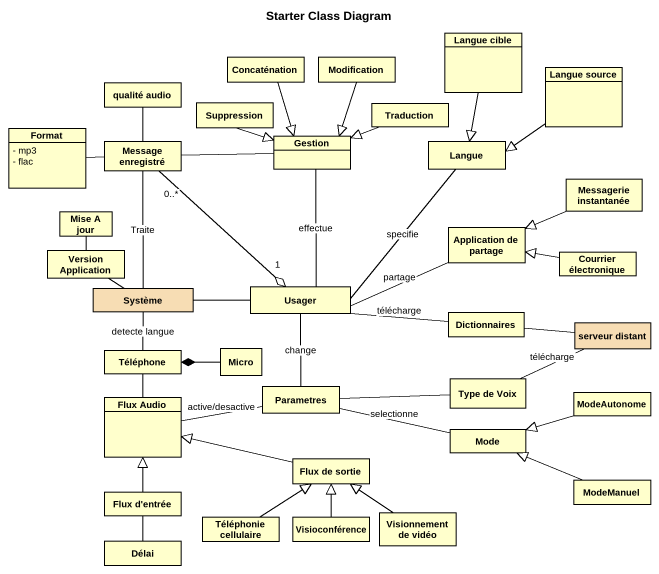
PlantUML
@startuml
title Starter Class Diagram
hide circle
hide empty members
skinparam classAttributeIconSize 0
class "Langue cible" as Langue_cible
class Concaténation
class Modification
class "Langue source" as Langue_source
class "qualité audio" as qualité_audio
class Suppression
class Traduction
class Format {
  - mp3
  - flac
}
class "Message enregistré" as Message_enregistré
class Gestion
class Langue
class "Messagerie instantanée" as Messagerie_instantanée
class "Mise A jour" as Mise_A_jour
class "Application de partage" as Application_de_partage
class "Version Application" as Version_Application
class "Courrier électronique" as Courrier_électronique
class Système #F7DDB4
class Usager
class Dictionnaires
class Téléphone
class Micro
class "serveur distant" as serveur_distant #F7DDB4
class Parametres
class "Type de Voix" as Type_de_Voix
class "Flux Audio" as Flux_Audio
class Mode
class ModeAutonome
class "Flux de sortie" as Flux_de_sortie
class "Flux d'entrée" as Flux_d_entrée
class ModeManuel
class Délai
class "Téléphonie cellulaire" as Téléphonie_cellulaire
class Visioconférence
class "Visionnement de vidéo" as Visionnement_de_vidéo
Langue_cible --|> Langue
Concaténation --|> Gestion
Modification --|> Gestion
Langue_source -left-|> Langue
qualité_audio -- Message_enregistré
Suppression -right-|> Gestion
Traduction -left-|> Gestion
Format -right- Message_enregistré
Message_enregistré "0..*" --o "1" Usager
Gestion -left- Message_enregistré
Messagerie_instantanée -left-|> Application_de_partage
Mise_A_jour -- Version_Application
Version_Application -- Système
Courrier_électronique -left-|> Application_de_partage
Système -up- Message_enregistré : Traite
Système -- Téléphone : detecte langue
Usager -up- Gestion : effectue
Usager -up- Langue : specifie
Usager -right- Application_de_partage : partage
Usager -left- Système
Usager -right- Dictionnaires : télécharge
Usager -- Parametres : change
Téléphone -- Flux_Audio
Micro -left-* Téléphone
serveur_distant -left- Dictionnaires
serveur_distant -left- Type_de_Voix : télécharge
Parametres -left- Flux_Audio : active/desactive
Parametres -right- Mode : selectionne
Type_de_Voix -left- Parametres
ModeAutonome -left-|> Mode
Flux_de_sortie -left-|> Flux_Audio
Flux_d_entrée -up-|> Flux_Audio
Flux_d_entrée -- Délai
ModeManuel -left-|> Mode
Téléphonie_cellulaire -up-|> Flux_de_sortie
Visioconférence -up-|> Flux_de_sortie
Visionnement_de_vidéo -up-|> Flux_de_sortie
@enduml
